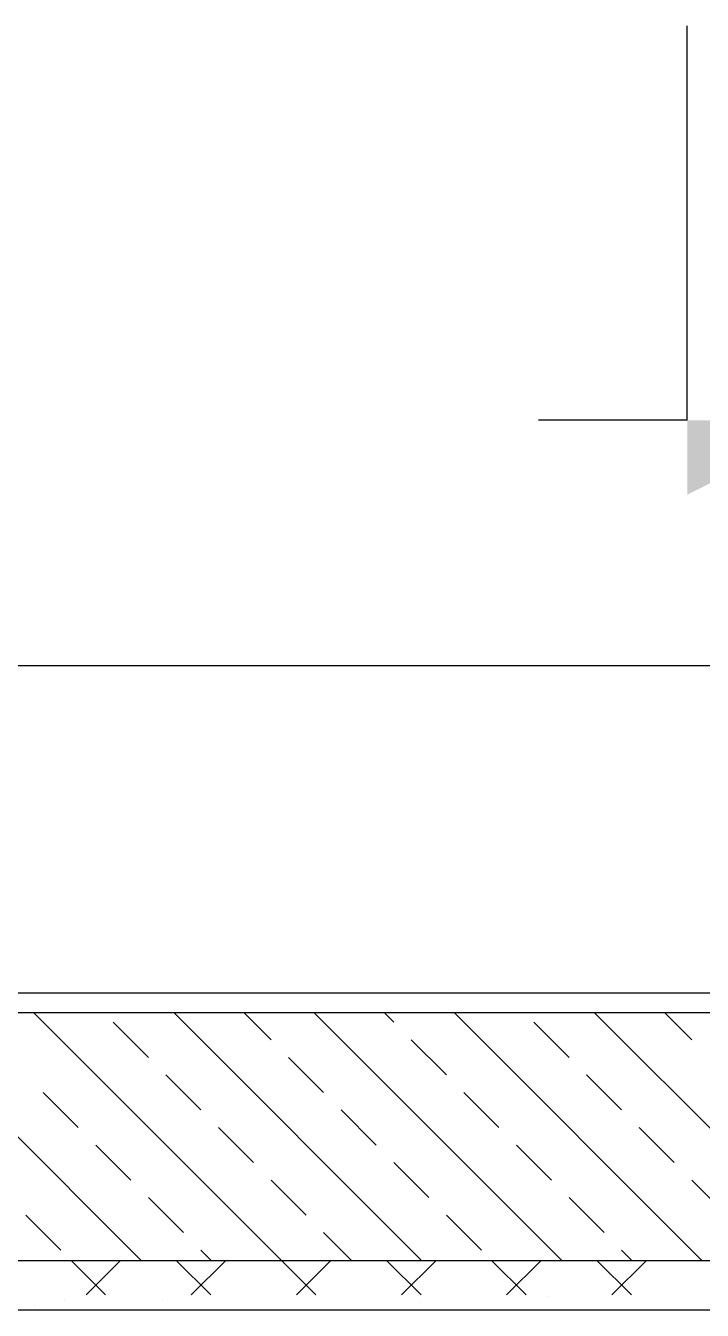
# Model space of a CAD drawing. Header units: metres. Extents: x -220 to 294, y -29 to 18.
# Drawn here: x 232.731 to 234.437, y 6.099 to 9.339 of the extents above; entities that cross this region are included whole.
import ezdxf

# ---------------------------------------------------------------- set-up
doc = ezdxf.new("R2010")
doc.units = ezdxf.units.M
doc.header["$MEASUREMENT"] = 0
for name, color, linetype in [('Cizgi', 7, 'Continuous'), ('Kesit_Kot', 7, 'Continuous'), ('Tarama', 7, 'Continuous')]:
    doc.layers.add(name, color=color, linetype=linetype)

msp = doc.modelspace()

# ---------------------------------------------------------------- hatches: boundary and pattern name
at = {"layer": 'Kesit_Kot', "linetype": 'Continuous', "lineweight": -3}
msp.add_hatch(color=216, dxfattribs=at).paths.add_polyline_path([(234.7738, 8.3437), (234.3988, 8.1562), (234.3988, 8.3437)])

# ---------------------------------------------------------------- linework, layer by layer
at = {"layer": 'Cizgi', "color": 118, "linetype": 'Continuous', "lineweight": -3}
msp.add_line((234.6488, 7.7242), (228.7238, 7.7242), dxfattribs=at)
at = {"layer": 'Cizgi', "color": 241, "linetype": 'Continuous', "lineweight": -3}
for p, q in [((234.6488, 6.8992), (227.8738, 6.8992)), ((234.7738, 6.0992), (225.2738, 6.0992)), ((234.7738, 6.0992), (226.9988, 6.0992))]:
    msp.add_line(p, q, dxfattribs=at)
at = {"layer": 'Cizgi', "color": 7, "linetype": 'Continuous', "lineweight": -3}
for p, q in [((234.6488, 6.8492), (227.8238, 6.8492)), ((234.7738, 6.2242), (227.5238, 6.2242))]:
    msp.add_line(p, q, dxfattribs=at)
at = {"layer": 'Kesit_Kot', "color": 216, "linetype": 'Continuous', "lineweight": -3}
for q in [(234.3988, 9.3388), (234.0238, 8.3437)]:
    msp.add_line((234.3988, 8.3437), q, dxfattribs=at)
at = {"layer": 'Tarama', "color": 58, "linetype": 'Continuous', "lineweight": -3}
for p, q in [((233.0224, 6.2242), (232.3974, 6.8492)), ((233.376, 6.2242), (232.751, 6.8492)), ((233.7295, 6.2242), (233.1045, 6.8492)), ((233.3492, 6.7813), (233.2813, 6.8492)), ((234.0831, 6.2242), (233.4581, 6.8492)), ((233.6586, 6.8255), (233.6349, 6.8492)), ((234.4366, 6.2242), (233.8116, 6.8492)), ((234.7738, 6.2406), (234.1652, 6.8492)), ((234.4099, 6.7813), (234.342, 6.8492)), ((233.0399, 6.7371), (232.9515, 6.8255)), ((234.1005, 6.7371), (234.0122, 6.8255)), ((233.7912, 6.6929), (233.7028, 6.7813)), ((233.4818, 6.6487), (233.3934, 6.7371)), ((233.1725, 6.6045), (233.0841, 6.6929)), ((234.2331, 6.6045), (234.1447, 6.6929)), ((232.8631, 6.5603), (232.7747, 6.6487)), ((233.9238, 6.5603), (233.8354, 6.6487)), ((233.6144, 6.5161), (233.526, 6.6045)), ((233.305, 6.4719), (233.2167, 6.5603)), ((234.3657, 6.4719), (234.2773, 6.5603)), ((232.9957, 6.4278), (232.9073, 6.5161)), ((234.0563, 6.4278), (233.968, 6.5161)), ((233.747, 6.3836), (233.6586, 6.4719)), ((233.4376, 6.3394), (233.3492, 6.4278)), ((234.4983, 6.3394), (234.4099, 6.4278)), ((233.1283, 6.2952), (233.0399, 6.3836)), ((234.1889, 6.2952), (234.1005, 6.3836)), ((232.8189, 6.251), (232.7305, 6.3394)), ((233.8796, 6.251), (233.7912, 6.3394)), ((233.5527, 6.2242), (233.4818, 6.2952)), ((233.1992, 6.2242), (233.1725, 6.251)), ((234.2599, 6.2242), (234.2331, 6.251))]:
    msp.add_line(p, q, dxfattribs=at)
at = {"layer": 'Tarama', "color": 163, "linetype": 'Continuous', "lineweight": -3}
for p, q in [((232.9318, 6.1381), (232.8456, 6.2242)), ((232.969, 6.2242), (232.8828, 6.1381)), ((233.197, 6.1381), (233.1108, 6.2242)), ((233.2341, 6.2242), (233.1479, 6.1381)), ((233.4622, 6.138), (233.376, 6.2242)), ((233.4993, 6.2242), (233.4131, 6.138)), ((233.7274, 6.138), (233.6411, 6.2242)), ((233.7644, 6.2242), (233.6782, 6.138)), ((233.9926, 6.138), (233.9063, 6.2242)), ((234.0296, 6.2242), (233.9433, 6.138)), ((234.2578, 6.1379), (234.1715, 6.2242)), ((234.2948, 6.2242), (234.2085, 6.138))]:
    msp.add_line(p, q, dxfattribs=at)
at = {"layer": 'Tarama', "color": 203, "linetype": 'Continuous', "lineweight": -3}
for p, q in [((232.829, 6.1272), (232.829, 6.1272)), ((233.0757, 6.124), (233.0757, 6.124)), ((234.0455, 6.1333), (234.0455, 6.1333)), ((232.7539, 6.1104), (232.7539, 6.1104)), ((233.7236, 6.1197), (233.7236, 6.1197))]:
    msp.add_line(p, q, dxfattribs=at)

doc.saveas('drawing.dxf')
